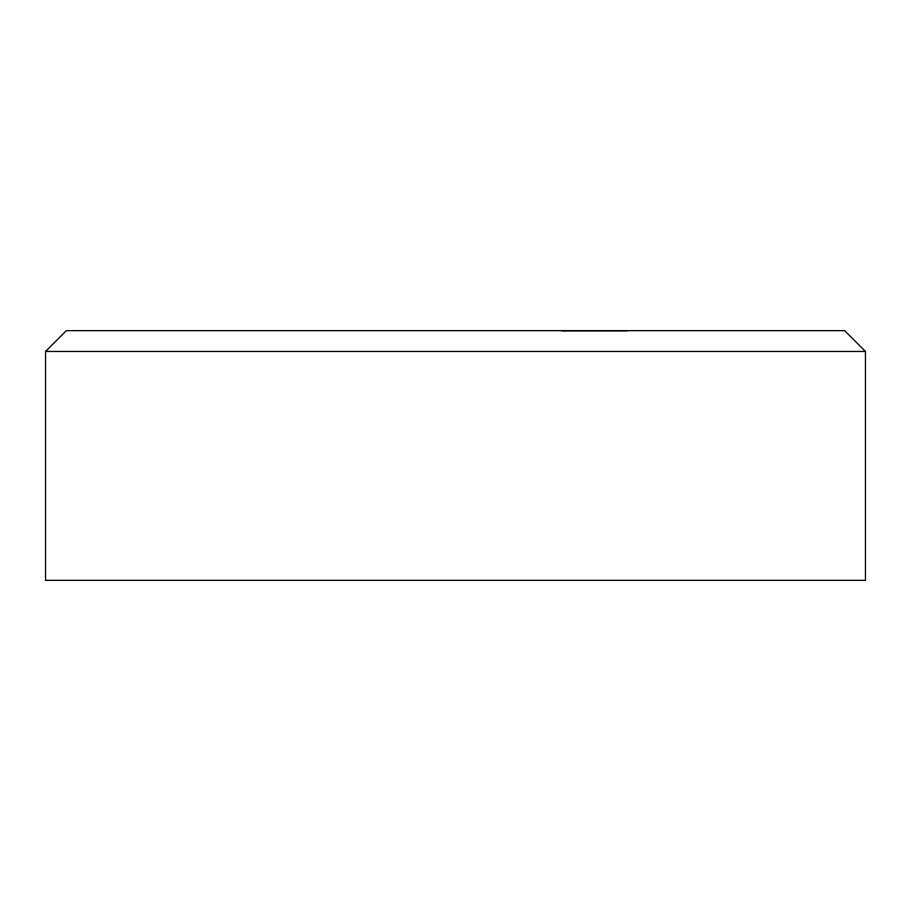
<?xml version="1.0" encoding="UTF-8"?>
<svg xmlns="http://www.w3.org/2000/svg" width="911" height="911" viewBox="0 0 911 911"><rect width="100%" height="100%" fill="white"/><g stroke="black" fill="none" stroke-linecap="round" stroke-linejoin="round"><path stroke-width="1.37" d="M45.55 351.452L66.355 330.647L844.645 330.647L865.45 351.452L865.45 580.353L45.55 580.353L45.55 351.452L865.45 351.452M627.235 330.647L561.518 330.647"/></g></svg>
